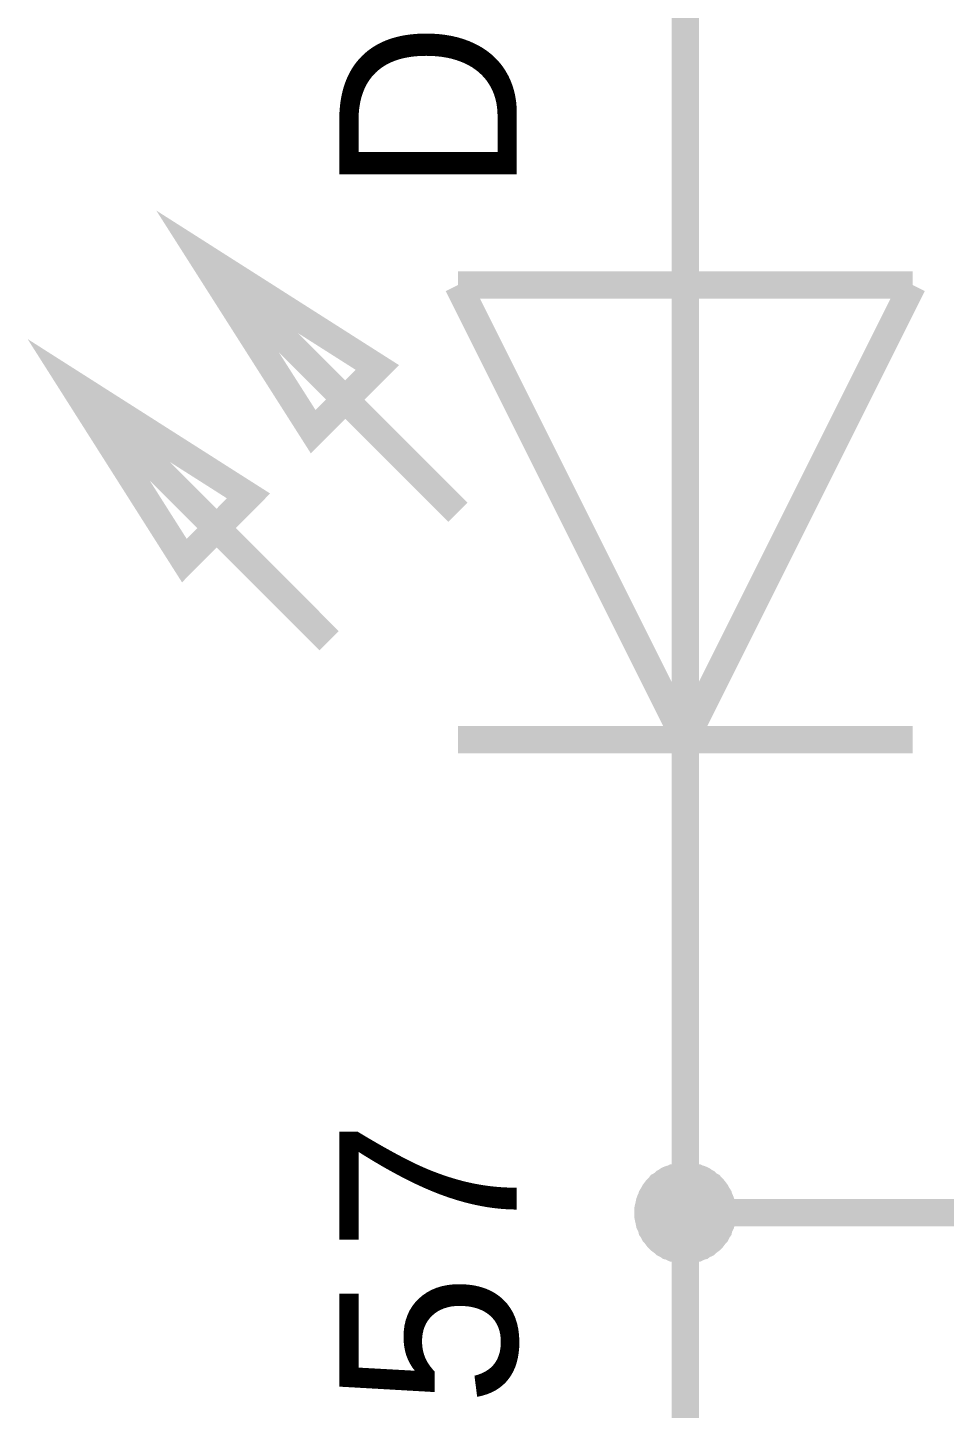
# Model space of a CAD drawing. Header units: millimetres. Extents: x 0 to 20.9, y 0 to 9.5.
# Drawn here: x 0.716 to 1.112, y 3.215 to 3.813 of the extents above; entities that cross this region are included whole.
import ezdxf

# ---------------------------------------------------------------- set-up
doc = ezdxf.new("R2010")
doc.units = ezdxf.units.MM
doc.header["$MEASUREMENT"] = 0
doc.layers.add('Sheet', color=255, linetype='Continuous')

msp = doc.modelspace()

# ---------------------------------------------------------------- linework, layer by layer
at = {"layer": 'Sheet'}
for points, const_width in [([(1.4001, 3.79996), (1.4001, 3.90626), (1.00016, 3.90626), (1.00016, 3.79996)], 0.0118), ([(1.00016, 3.70138), (1.00016, 3.79996)], 0.0118), ([(0.90179, 3.60302), (0.79048, 3.71433)], 0.0118), ([(0.83914, 3.63789), (0.79048, 3.71433)], 0.0118), ([(0.86692, 3.66567), (0.79048, 3.71433)], 0.0118), ([(0.90179, 3.70138), (1.09853, 3.70138)], 0.0118), ([(0.90179, 3.70138), (1.00016, 3.50465)], 0.0118), ([(1.09853, 3.70138), (1.00016, 3.50465)], 0.0118), ([(1.00016, 3.50465), (1.00016, 3.70138)], 0.0118), ([(0.84603, 3.54746), (0.73472, 3.65878)], 0.0118), ([(0.81115, 3.61012), (0.73472, 3.65878)], 0.0118), ([(0.78338, 3.58213), (0.73472, 3.65878)], 0.0118), ([(0.90179, 3.50465), (1.09853, 3.50465)], 0.0118), ([(1.00016, 3.50465), (1.00016, 3.40628)], 0.0118), ([(1.4001, 3.40628), (1.4001, 3.29998), (1.00016, 3.29998)], 0.0118), ([(1.00016, 3.40628), (1.00016, 3.29998), (1.00016, 3.19994)], 0.0118), ([(0.98011, 3.29998), (0.98011, 3.30102), (0.98011, 3.30207), (0.98032, 3.30311), (0.98053, 3.30395), (0.98074, 3.30499), (0.98095, 3.30583), (0.98136, 3.30687), (0.98178, 3.30771), (0.98199, 3.30854), (0.98262, 3.30959), (0.98303, 3.31021), (0.98345, 3.31105), (0.98408, 3.31188), (0.98471, 3.31272), (0.98533, 3.31335), (0.98596, 3.31397), (0.98658, 3.31481), (0.98742, 3.31523), (0.98826, 3.31585), (0.98888, 3.31648), (0.98972, 3.3169), (0.99055, 3.31752), (0.99139, 3.31794), (0.99243, 3.31836), (0.99327, 3.31857), (0.9941, 3.31899), (0.99515, 3.31919), (0.99619, 3.3194), (0.99703, 3.31961), (0.99807, 3.31982), (0.99912, 3.31982), (1.00016, 3.31982)], 0.0039), ([(0.98011, 3.29998), (0.98011, 3.30102), (0.98011, 3.30207), (0.98032, 3.30311), (0.98053, 3.30395), (0.98074, 3.30499), (0.98095, 3.30583), (0.98136, 3.30687), (0.98178, 3.30771), (0.98199, 3.30854), (0.98262, 3.30959), (0.98303, 3.31021), (0.98345, 3.31105), (0.98408, 3.31188), (0.98471, 3.31272), (0.98533, 3.31335), (0.98596, 3.31397), (0.98658, 3.31481), (0.98742, 3.31523), (0.98826, 3.31585), (0.98888, 3.31648), (0.98972, 3.3169), (0.99055, 3.31752), (0.99139, 3.31794), (0.99243, 3.31836), (0.99327, 3.31857), (0.9941, 3.31899), (0.99515, 3.31919), (0.99619, 3.3194), (0.99703, 3.31961), (0.99807, 3.31982), (0.99912, 3.31982), (1.00016, 3.31982)], 0.0039), ([(0.98011, 3.29998), (0.98011, 3.30102), (0.98011, 3.30207), (0.98032, 3.30311), (0.98053, 3.30395), (0.98074, 3.30499), (0.98095, 3.30583), (0.98136, 3.30687), (0.98178, 3.30771), (0.98199, 3.30854), (0.98262, 3.30959), (0.98303, 3.31021), (0.98345, 3.31105), (0.98408, 3.31188), (0.98471, 3.31272), (0.98533, 3.31335), (0.98596, 3.31397), (0.98658, 3.31481), (0.98742, 3.31523), (0.98826, 3.31585), (0.98888, 3.31648), (0.98972, 3.3169), (0.99055, 3.31752), (0.99139, 3.31794), (0.99243, 3.31836), (0.99327, 3.31857), (0.9941, 3.31899), (0.99515, 3.31919), (0.99619, 3.3194), (0.99703, 3.31961), (0.99807, 3.31982), (0.99912, 3.31982), (1.00016, 3.31982)], 0.0039), ([(0.98011, 3.29998), (0.98011, 3.30102), (0.98011, 3.30207), (0.98032, 3.30311), (0.98053, 3.30395), (0.98074, 3.30499), (0.98095, 3.30583), (0.98136, 3.30687), (0.98178, 3.30771), (0.98199, 3.30854), (0.98262, 3.30959), (0.98303, 3.31021), (0.98345, 3.31105), (0.98408, 3.31188), (0.98471, 3.31272), (0.98533, 3.31335), (0.98596, 3.31397), (0.98658, 3.31481), (0.98742, 3.31523), (0.98826, 3.31585), (0.98888, 3.31648), (0.98972, 3.3169), (0.99055, 3.31752), (0.99139, 3.31794), (0.99243, 3.31836), (0.99327, 3.31857), (0.9941, 3.31899), (0.99515, 3.31919), (0.99619, 3.3194), (0.99703, 3.31961), (0.99807, 3.31982), (0.99912, 3.31982), (1.00016, 3.31982)], 0.0039), ([(0.98011, 3.29998), (0.98011, 3.30102), (0.98011, 3.30207), (0.98032, 3.30311), (0.98053, 3.30395), (0.98074, 3.30499), (0.98095, 3.30583), (0.98136, 3.30687), (0.98178, 3.30771), (0.98199, 3.30854), (0.98262, 3.30959), (0.98303, 3.31021), (0.98345, 3.31105), (0.98408, 3.31188), (0.98471, 3.31272), (0.98533, 3.31335), (0.98596, 3.31397), (0.98658, 3.31481), (0.98742, 3.31523), (0.98826, 3.31585), (0.98888, 3.31648), (0.98972, 3.3169), (0.99055, 3.31752), (0.99139, 3.31794), (0.99243, 3.31836), (0.99327, 3.31857), (0.9941, 3.31899), (0.99515, 3.31919), (0.99619, 3.3194), (0.99703, 3.31961), (0.99807, 3.31982), (0.99912, 3.31982), (1.00016, 3.31982)], 0.0039), ([(0.98011, 3.29998), (0.98011, 3.30102), (0.98011, 3.30207), (0.98032, 3.30311), (0.98053, 3.30395), (0.98074, 3.30499), (0.98095, 3.30583), (0.98136, 3.30687), (0.98178, 3.30771), (0.98199, 3.30854), (0.98262, 3.30959), (0.98303, 3.31021), (0.98345, 3.31105), (0.98408, 3.31188), (0.98471, 3.31272), (0.98533, 3.31335), (0.98596, 3.31397), (0.98658, 3.31481), (0.98742, 3.31523), (0.98826, 3.31585), (0.98888, 3.31648), (0.98972, 3.3169), (0.99055, 3.31752), (0.99139, 3.31794), (0.99243, 3.31836), (0.99327, 3.31857), (0.9941, 3.31899), (0.99515, 3.31919), (0.99619, 3.3194), (0.99703, 3.31961), (0.99807, 3.31982), (0.99912, 3.31982), (1.00016, 3.31982)], 0.0039), ([(0.98011, 3.29998), (0.98011, 3.30102), (0.98011, 3.30207), (0.98032, 3.30311), (0.98053, 3.30395), (0.98074, 3.30499), (0.98095, 3.30583), (0.98136, 3.30687), (0.98178, 3.30771), (0.98199, 3.30854), (0.98262, 3.30959), (0.98303, 3.31021), (0.98345, 3.31105), (0.98408, 3.31188), (0.98471, 3.31272), (0.98533, 3.31335), (0.98596, 3.31397), (0.98658, 3.31481), (0.98742, 3.31523), (0.98826, 3.31585), (0.98888, 3.31648), (0.98972, 3.3169), (0.99055, 3.31752), (0.99139, 3.31794), (0.99243, 3.31836), (0.99327, 3.31857), (0.9941, 3.31899), (0.99515, 3.31919), (0.99619, 3.3194), (0.99703, 3.31961), (0.99807, 3.31982), (0.99912, 3.31982), (1.00016, 3.31982)], 0.0039), ([(0.98011, 3.29998), (0.98011, 3.30102), (0.98011, 3.30207), (0.98032, 3.30311), (0.98053, 3.30395), (0.98074, 3.30499), (0.98095, 3.30583), (0.98136, 3.30687), (0.98178, 3.30771), (0.98199, 3.30854), (0.98262, 3.30959), (0.98303, 3.31021), (0.98345, 3.31105), (0.98408, 3.31188), (0.98471, 3.31272), (0.98533, 3.31335), (0.98596, 3.31397), (0.98658, 3.31481), (0.98742, 3.31523), (0.98826, 3.31585), (0.98888, 3.31648), (0.98972, 3.3169), (0.99055, 3.31752), (0.99139, 3.31794), (0.99243, 3.31836), (0.99327, 3.31857), (0.9941, 3.31899), (0.99515, 3.31919), (0.99619, 3.3194), (0.99703, 3.31961), (0.99807, 3.31982), (0.99912, 3.31982), (1.00016, 3.31982)], 0.0039), ([(1.00016, 3.31982), (1.00016, 3.31982)], 0.0039), ([(1.00016, 3.31982), (1.0012, 3.31982), (1.00225, 3.31982), (1.00329, 3.31961), (1.00413, 3.3194), (1.00517, 3.31919), (1.00622, 3.31899), (1.00705, 3.31857), (1.00789, 3.31836), (1.00893, 3.31794), (1.00977, 3.31752), (1.0106, 3.3169), (1.01144, 3.31648), (1.01206, 3.31585), (1.0129, 3.31523), (1.01373, 3.31481), (1.01436, 3.31397), (1.01499, 3.31335), (1.01561, 3.31272), (1.01624, 3.31188), (1.01687, 3.31105), (1.01728, 3.31021), (1.0177, 3.30959), (1.01833, 3.30854), (1.01854, 3.30771), (1.01896, 3.30687), (1.01937, 3.30583), (1.01958, 3.30499), (1.01979, 3.30395), (1.02, 3.30311), (1.02021, 3.30207), (1.02021, 3.30102), (1.02021, 3.29998)], 0.0039), ([(1.00016, 3.31982), (1.00016, 3.31982)], 0.0039), ([(1.00016, 3.31982), (1.0012, 3.31982), (1.00225, 3.31982), (1.00329, 3.31961), (1.00413, 3.3194), (1.00517, 3.31919), (1.00622, 3.31899), (1.00705, 3.31857), (1.00789, 3.31836), (1.00893, 3.31794), (1.00977, 3.31752), (1.0106, 3.3169), (1.01144, 3.31648), (1.01206, 3.31585), (1.0129, 3.31523), (1.01373, 3.31481), (1.01436, 3.31397), (1.01499, 3.31335), (1.01561, 3.31272), (1.01624, 3.31188), (1.01687, 3.31105), (1.01728, 3.31021), (1.0177, 3.30959), (1.01833, 3.30854), (1.01854, 3.30771), (1.01896, 3.30687), (1.01937, 3.30583), (1.01958, 3.30499), (1.01979, 3.30395), (1.02, 3.30311), (1.02021, 3.30207), (1.02021, 3.30102), (1.02021, 3.29998)], 0.0039), ([(1.00016, 3.31982), (1.00016, 3.31982)], 0.0039), ([(1.00016, 3.31982), (1.0012, 3.31982), (1.00225, 3.31982), (1.00329, 3.31961), (1.00413, 3.3194), (1.00517, 3.31919), (1.00622, 3.31899), (1.00705, 3.31857), (1.00789, 3.31836), (1.00893, 3.31794), (1.00977, 3.31752), (1.0106, 3.3169), (1.01144, 3.31648), (1.01206, 3.31585), (1.0129, 3.31523), (1.01373, 3.31481), (1.01436, 3.31397), (1.01499, 3.31335), (1.01561, 3.31272), (1.01624, 3.31188), (1.01687, 3.31105), (1.01728, 3.31021), (1.0177, 3.30959), (1.01833, 3.30854), (1.01854, 3.30771), (1.01896, 3.30687), (1.01937, 3.30583), (1.01958, 3.30499), (1.01979, 3.30395), (1.02, 3.30311), (1.02021, 3.30207), (1.02021, 3.30102), (1.02021, 3.29998)], 0.0039), ([(1.00016, 3.31982), (1.00016, 3.31982)], 0.0039), ([(1.00016, 3.31982), (1.0012, 3.31982), (1.00225, 3.31982), (1.00329, 3.31961), (1.00413, 3.3194), (1.00517, 3.31919), (1.00622, 3.31899), (1.00705, 3.31857), (1.00789, 3.31836), (1.00893, 3.31794), (1.00977, 3.31752), (1.0106, 3.3169), (1.01144, 3.31648), (1.01206, 3.31585), (1.0129, 3.31523), (1.01373, 3.31481), (1.01436, 3.31397), (1.01499, 3.31335), (1.01561, 3.31272), (1.01624, 3.31188), (1.01687, 3.31105), (1.01728, 3.31021), (1.0177, 3.30959), (1.01833, 3.30854), (1.01854, 3.30771), (1.01896, 3.30687), (1.01937, 3.30583), (1.01958, 3.30499), (1.01979, 3.30395), (1.02, 3.30311), (1.02021, 3.30207), (1.02021, 3.30102), (1.02021, 3.29998)], 0.0039), ([(1.00016, 3.31982), (1.00016, 3.31982)], 0.0039), ([(1.00016, 3.31982), (1.0012, 3.31982), (1.00225, 3.31982), (1.00329, 3.31961), (1.00413, 3.3194), (1.00517, 3.31919), (1.00622, 3.31899), (1.00705, 3.31857), (1.00789, 3.31836), (1.00893, 3.31794), (1.00977, 3.31752), (1.0106, 3.3169), (1.01144, 3.31648), (1.01206, 3.31585), (1.0129, 3.31523), (1.01373, 3.31481), (1.01436, 3.31397), (1.01499, 3.31335), (1.01561, 3.31272), (1.01624, 3.31188), (1.01687, 3.31105), (1.01728, 3.31021), (1.0177, 3.30959), (1.01833, 3.30854), (1.01854, 3.30771), (1.01896, 3.30687), (1.01937, 3.30583), (1.01958, 3.30499), (1.01979, 3.30395), (1.02, 3.30311), (1.02021, 3.30207), (1.02021, 3.30102), (1.02021, 3.29998)], 0.0039), ([(1.00016, 3.31982), (1.00016, 3.31982)], 0.0039), ([(1.00016, 3.31982), (1.0012, 3.31982), (1.00225, 3.31982), (1.00329, 3.31961), (1.00413, 3.3194), (1.00517, 3.31919), (1.00622, 3.31899), (1.00705, 3.31857), (1.00789, 3.31836), (1.00893, 3.31794), (1.00977, 3.31752), (1.0106, 3.3169), (1.01144, 3.31648), (1.01206, 3.31585), (1.0129, 3.31523), (1.01373, 3.31481), (1.01436, 3.31397), (1.01499, 3.31335), (1.01561, 3.31272), (1.01624, 3.31188), (1.01687, 3.31105), (1.01728, 3.31021), (1.0177, 3.30959), (1.01833, 3.30854), (1.01854, 3.30771), (1.01896, 3.30687), (1.01937, 3.30583), (1.01958, 3.30499), (1.01979, 3.30395), (1.02, 3.30311), (1.02021, 3.30207), (1.02021, 3.30102), (1.02021, 3.29998)], 0.0039), ([(1.00016, 3.31982), (1.00016, 3.31982)], 0.0039), ([(1.00016, 3.31982), (1.0012, 3.31982), (1.00225, 3.31982), (1.00329, 3.31961), (1.00413, 3.3194), (1.00517, 3.31919), (1.00622, 3.31899), (1.00705, 3.31857), (1.00789, 3.31836), (1.00893, 3.31794), (1.00977, 3.31752), (1.0106, 3.3169), (1.01144, 3.31648), (1.01206, 3.31585), (1.0129, 3.31523), (1.01373, 3.31481), (1.01436, 3.31397), (1.01499, 3.31335), (1.01561, 3.31272), (1.01624, 3.31188), (1.01687, 3.31105), (1.01728, 3.31021), (1.0177, 3.30959), (1.01833, 3.30854), (1.01854, 3.30771), (1.01896, 3.30687), (1.01937, 3.30583), (1.01958, 3.30499), (1.01979, 3.30395), (1.02, 3.30311), (1.02021, 3.30207), (1.02021, 3.30102), (1.02021, 3.29998)], 0.0039), ([(1.00016, 3.31982), (1.00016, 3.31982)], 0.0039), ([(1.00016, 3.31982), (1.0012, 3.31982), (1.00225, 3.31982), (1.00329, 3.31961), (1.00413, 3.3194), (1.00517, 3.31919), (1.00622, 3.31899), (1.00705, 3.31857), (1.00789, 3.31836), (1.00893, 3.31794), (1.00977, 3.31752), (1.0106, 3.3169), (1.01144, 3.31648), (1.01206, 3.31585), (1.0129, 3.31523), (1.01373, 3.31481), (1.01436, 3.31397), (1.01499, 3.31335), (1.01561, 3.31272), (1.01624, 3.31188), (1.01687, 3.31105), (1.01728, 3.31021), (1.0177, 3.30959), (1.01833, 3.30854), (1.01854, 3.30771), (1.01896, 3.30687), (1.01937, 3.30583), (1.01958, 3.30499), (1.01979, 3.30395), (1.02, 3.30311), (1.02021, 3.30207), (1.02021, 3.30102), (1.02021, 3.29998)], 0.0039), ([(1.00016, 3.27993), (0.99912, 3.27993), (0.99807, 3.27993), (0.99703, 3.28014), (0.99619, 3.28035), (0.99515, 3.28056), (0.9941, 3.28077), (0.99327, 3.28118), (0.99243, 3.2816), (0.99139, 3.28181), (0.99055, 3.28244), (0.98972, 3.28285), (0.98888, 3.28327), (0.98826, 3.2839), (0.98742, 3.28453), (0.98658, 3.28515), (0.98596, 3.28578), (0.98533, 3.28641), (0.98471, 3.28724), (0.98408, 3.28808), (0.98345, 3.2887), (0.98303, 3.28954), (0.98262, 3.29037), (0.98199, 3.29121), (0.98178, 3.29225), (0.98136, 3.29309), (0.98095, 3.29392), (0.98074, 3.29497), (0.98053, 3.29601), (0.98032, 3.29685), (0.98011, 3.29789), (0.98011, 3.29894), (0.98011, 3.29998)], 0.0039), ([(0.98011, 3.29998), (0.98011, 3.29998)], 0.0039), ([(1.00016, 3.27993), (0.99912, 3.27993), (0.99807, 3.27993), (0.99703, 3.28014), (0.99619, 3.28035), (0.99515, 3.28056), (0.9941, 3.28077), (0.99327, 3.28118), (0.99243, 3.2816), (0.99139, 3.28181), (0.99055, 3.28244), (0.98972, 3.28285), (0.98888, 3.28327), (0.98826, 3.2839), (0.98742, 3.28453), (0.98658, 3.28515), (0.98596, 3.28578), (0.98533, 3.28641), (0.98471, 3.28724), (0.98408, 3.28808), (0.98345, 3.2887), (0.98303, 3.28954), (0.98262, 3.29037), (0.98199, 3.29121), (0.98178, 3.29225), (0.98136, 3.29309), (0.98095, 3.29392), (0.98074, 3.29497), (0.98053, 3.29601), (0.98032, 3.29685), (0.98011, 3.29789), (0.98011, 3.29894), (0.98011, 3.29998)], 0.0039), ([(0.98011, 3.29998), (0.98011, 3.29998)], 0.0039), ([(1.00016, 3.27993), (0.99912, 3.27993), (0.99807, 3.27993), (0.99703, 3.28014), (0.99619, 3.28035), (0.99515, 3.28056), (0.9941, 3.28077), (0.99327, 3.28118), (0.99243, 3.2816), (0.99139, 3.28181), (0.99055, 3.28244), (0.98972, 3.28285), (0.98888, 3.28327), (0.98826, 3.2839), (0.98742, 3.28453), (0.98658, 3.28515), (0.98596, 3.28578), (0.98533, 3.28641), (0.98471, 3.28724), (0.98408, 3.28808), (0.98345, 3.2887), (0.98303, 3.28954), (0.98262, 3.29037), (0.98199, 3.29121), (0.98178, 3.29225), (0.98136, 3.29309), (0.98095, 3.29392), (0.98074, 3.29497), (0.98053, 3.29601), (0.98032, 3.29685), (0.98011, 3.29789), (0.98011, 3.29894), (0.98011, 3.29998)], 0.0039), ([(0.98011, 3.29998), (0.98011, 3.29998)], 0.0039), ([(1.00016, 3.27993), (0.99912, 3.27993), (0.99807, 3.27993), (0.99703, 3.28014), (0.99619, 3.28035), (0.99515, 3.28056), (0.9941, 3.28077), (0.99327, 3.28118), (0.99243, 3.2816), (0.99139, 3.28181), (0.99055, 3.28244), (0.98972, 3.28285), (0.98888, 3.28327), (0.98826, 3.2839), (0.98742, 3.28453), (0.98658, 3.28515), (0.98596, 3.28578), (0.98533, 3.28641), (0.98471, 3.28724), (0.98408, 3.28808), (0.98345, 3.2887), (0.98303, 3.28954), (0.98262, 3.29037), (0.98199, 3.29121), (0.98178, 3.29225), (0.98136, 3.29309), (0.98095, 3.29392), (0.98074, 3.29497), (0.98053, 3.29601), (0.98032, 3.29685), (0.98011, 3.29789), (0.98011, 3.29894), (0.98011, 3.29998)], 0.0039), ([(0.98011, 3.29998), (0.98011, 3.29998)], 0.0039), ([(1.00016, 3.27993), (0.99912, 3.27993), (0.99807, 3.27993), (0.99703, 3.28014), (0.99619, 3.28035), (0.99515, 3.28056), (0.9941, 3.28077), (0.99327, 3.28118), (0.99243, 3.2816), (0.99139, 3.28181), (0.99055, 3.28244), (0.98972, 3.28285), (0.98888, 3.28327), (0.98826, 3.2839), (0.98742, 3.28453), (0.98658, 3.28515), (0.98596, 3.28578), (0.98533, 3.28641), (0.98471, 3.28724), (0.98408, 3.28808), (0.98345, 3.2887), (0.98303, 3.28954), (0.98262, 3.29037), (0.98199, 3.29121), (0.98178, 3.29225), (0.98136, 3.29309), (0.98095, 3.29392), (0.98074, 3.29497), (0.98053, 3.29601), (0.98032, 3.29685), (0.98011, 3.29789), (0.98011, 3.29894), (0.98011, 3.29998)], 0.0039), ([(0.98011, 3.29998), (0.98011, 3.29998)], 0.0039), ([(1.00016, 3.27993), (0.99912, 3.27993), (0.99807, 3.27993), (0.99703, 3.28014), (0.99619, 3.28035), (0.99515, 3.28056), (0.9941, 3.28077), (0.99327, 3.28118), (0.99243, 3.2816), (0.99139, 3.28181), (0.99055, 3.28244), (0.98972, 3.28285), (0.98888, 3.28327), (0.98826, 3.2839), (0.98742, 3.28453), (0.98658, 3.28515), (0.98596, 3.28578), (0.98533, 3.28641), (0.98471, 3.28724), (0.98408, 3.28808), (0.98345, 3.2887), (0.98303, 3.28954), (0.98262, 3.29037), (0.98199, 3.29121), (0.98178, 3.29225), (0.98136, 3.29309), (0.98095, 3.29392), (0.98074, 3.29497), (0.98053, 3.29601), (0.98032, 3.29685), (0.98011, 3.29789), (0.98011, 3.29894), (0.98011, 3.29998)], 0.0039), ([(0.98011, 3.29998), (0.98011, 3.29998)], 0.0039), ([(1.00016, 3.27993), (0.99912, 3.27993), (0.99807, 3.27993), (0.99703, 3.28014), (0.99619, 3.28035), (0.99515, 3.28056), (0.9941, 3.28077), (0.99327, 3.28118), (0.99243, 3.2816), (0.99139, 3.28181), (0.99055, 3.28244), (0.98972, 3.28285), (0.98888, 3.28327), (0.98826, 3.2839), (0.98742, 3.28453), (0.98658, 3.28515), (0.98596, 3.28578), (0.98533, 3.28641), (0.98471, 3.28724), (0.98408, 3.28808), (0.98345, 3.2887), (0.98303, 3.28954), (0.98262, 3.29037), (0.98199, 3.29121), (0.98178, 3.29225), (0.98136, 3.29309), (0.98095, 3.29392), (0.98074, 3.29497), (0.98053, 3.29601), (0.98032, 3.29685), (0.98011, 3.29789), (0.98011, 3.29894), (0.98011, 3.29998)], 0.0039), ([(0.98011, 3.29998), (0.98011, 3.29998)], 0.0039), ([(1.00016, 3.27993), (0.99912, 3.27993), (0.99807, 3.27993), (0.99703, 3.28014), (0.99619, 3.28035), (0.99515, 3.28056), (0.9941, 3.28077), (0.99327, 3.28118), (0.99243, 3.2816), (0.99139, 3.28181), (0.99055, 3.28244), (0.98972, 3.28285), (0.98888, 3.28327), (0.98826, 3.2839), (0.98742, 3.28453), (0.98658, 3.28515), (0.98596, 3.28578), (0.98533, 3.28641), (0.98471, 3.28724), (0.98408, 3.28808), (0.98345, 3.2887), (0.98303, 3.28954), (0.98262, 3.29037), (0.98199, 3.29121), (0.98178, 3.29225), (0.98136, 3.29309), (0.98095, 3.29392), (0.98074, 3.29497), (0.98053, 3.29601), (0.98032, 3.29685), (0.98011, 3.29789), (0.98011, 3.29894), (0.98011, 3.29998)], 0.0039), ([(0.98011, 3.29998), (0.98011, 3.29998)], 0.0039), ([(1.02021, 3.29998), (1.02021, 3.29894), (1.02021, 3.29789), (1.02, 3.29685), (1.01979, 3.29601), (1.01958, 3.29497), (1.01937, 3.29392), (1.01896, 3.29309), (1.01854, 3.29225), (1.01833, 3.29121), (1.0177, 3.29037), (1.01728, 3.28954), (1.01687, 3.2887), (1.01624, 3.28808), (1.01561, 3.28724), (1.01499, 3.28641), (1.01436, 3.28578), (1.01373, 3.28515), (1.0129, 3.28453), (1.01206, 3.2839), (1.01144, 3.28327), (1.0106, 3.28285), (1.00977, 3.28244), (1.00893, 3.28181), (1.00789, 3.2816), (1.00705, 3.28118), (1.00622, 3.28077), (1.00517, 3.28056), (1.00413, 3.28035), (1.00329, 3.28014), (1.00225, 3.27993), (1.0012, 3.27993), (1.00016, 3.27993)], 0.0039), ([(1.02021, 3.29998), (1.02021, 3.29894), (1.02021, 3.29789), (1.02, 3.29685), (1.01979, 3.29601), (1.01958, 3.29497), (1.01937, 3.29392), (1.01896, 3.29309), (1.01854, 3.29225), (1.01833, 3.29121), (1.0177, 3.29037), (1.01728, 3.28954), (1.01687, 3.2887), (1.01624, 3.28808), (1.01561, 3.28724), (1.01499, 3.28641), (1.01436, 3.28578), (1.01373, 3.28515), (1.0129, 3.28453), (1.01206, 3.2839), (1.01144, 3.28327), (1.0106, 3.28285), (1.00977, 3.28244), (1.00893, 3.28181), (1.00789, 3.2816), (1.00705, 3.28118), (1.00622, 3.28077), (1.00517, 3.28056), (1.00413, 3.28035), (1.00329, 3.28014), (1.00225, 3.27993), (1.0012, 3.27993), (1.00016, 3.27993)], 0.0039), ([(1.02021, 3.29998), (1.02021, 3.29894), (1.02021, 3.29789), (1.02, 3.29685), (1.01979, 3.29601), (1.01958, 3.29497), (1.01937, 3.29392), (1.01896, 3.29309), (1.01854, 3.29225), (1.01833, 3.29121), (1.0177, 3.29037), (1.01728, 3.28954), (1.01687, 3.2887), (1.01624, 3.28808), (1.01561, 3.28724), (1.01499, 3.28641), (1.01436, 3.28578), (1.01373, 3.28515), (1.0129, 3.28453), (1.01206, 3.2839), (1.01144, 3.28327), (1.0106, 3.28285), (1.00977, 3.28244), (1.00893, 3.28181), (1.00789, 3.2816), (1.00705, 3.28118), (1.00622, 3.28077), (1.00517, 3.28056), (1.00413, 3.28035), (1.00329, 3.28014), (1.00225, 3.27993), (1.0012, 3.27993), (1.00016, 3.27993)], 0.0039), ([(1.02021, 3.29998), (1.02021, 3.29894), (1.02021, 3.29789), (1.02, 3.29685), (1.01979, 3.29601), (1.01958, 3.29497), (1.01937, 3.29392), (1.01896, 3.29309), (1.01854, 3.29225), (1.01833, 3.29121), (1.0177, 3.29037), (1.01728, 3.28954), (1.01687, 3.2887), (1.01624, 3.28808), (1.01561, 3.28724), (1.01499, 3.28641), (1.01436, 3.28578), (1.01373, 3.28515), (1.0129, 3.28453), (1.01206, 3.2839), (1.01144, 3.28327), (1.0106, 3.28285), (1.00977, 3.28244), (1.00893, 3.28181), (1.00789, 3.2816), (1.00705, 3.28118), (1.00622, 3.28077), (1.00517, 3.28056), (1.00413, 3.28035), (1.00329, 3.28014), (1.00225, 3.27993), (1.0012, 3.27993), (1.00016, 3.27993)], 0.0039), ([(1.02021, 3.29998), (1.02021, 3.29894), (1.02021, 3.29789), (1.02, 3.29685), (1.01979, 3.29601), (1.01958, 3.29497), (1.01937, 3.29392), (1.01896, 3.29309), (1.01854, 3.29225), (1.01833, 3.29121), (1.0177, 3.29037), (1.01728, 3.28954), (1.01687, 3.2887), (1.01624, 3.28808), (1.01561, 3.28724), (1.01499, 3.28641), (1.01436, 3.28578), (1.01373, 3.28515), (1.0129, 3.28453), (1.01206, 3.2839), (1.01144, 3.28327), (1.0106, 3.28285), (1.00977, 3.28244), (1.00893, 3.28181), (1.00789, 3.2816), (1.00705, 3.28118), (1.00622, 3.28077), (1.00517, 3.28056), (1.00413, 3.28035), (1.00329, 3.28014), (1.00225, 3.27993), (1.0012, 3.27993), (1.00016, 3.27993)], 0.0039), ([(1.02021, 3.29998), (1.02021, 3.29894), (1.02021, 3.29789), (1.02, 3.29685), (1.01979, 3.29601), (1.01958, 3.29497), (1.01937, 3.29392), (1.01896, 3.29309), (1.01854, 3.29225), (1.01833, 3.29121), (1.0177, 3.29037), (1.01728, 3.28954), (1.01687, 3.2887), (1.01624, 3.28808), (1.01561, 3.28724), (1.01499, 3.28641), (1.01436, 3.28578), (1.01373, 3.28515), (1.0129, 3.28453), (1.01206, 3.2839), (1.01144, 3.28327), (1.0106, 3.28285), (1.00977, 3.28244), (1.00893, 3.28181), (1.00789, 3.2816), (1.00705, 3.28118), (1.00622, 3.28077), (1.00517, 3.28056), (1.00413, 3.28035), (1.00329, 3.28014), (1.00225, 3.27993), (1.0012, 3.27993), (1.00016, 3.27993)], 0.0039), ([(1.02021, 3.29998), (1.02021, 3.29894), (1.02021, 3.29789), (1.02, 3.29685), (1.01979, 3.29601), (1.01958, 3.29497), (1.01937, 3.29392), (1.01896, 3.29309), (1.01854, 3.29225), (1.01833, 3.29121), (1.0177, 3.29037), (1.01728, 3.28954), (1.01687, 3.2887), (1.01624, 3.28808), (1.01561, 3.28724), (1.01499, 3.28641), (1.01436, 3.28578), (1.01373, 3.28515), (1.0129, 3.28453), (1.01206, 3.2839), (1.01144, 3.28327), (1.0106, 3.28285), (1.00977, 3.28244), (1.00893, 3.28181), (1.00789, 3.2816), (1.00705, 3.28118), (1.00622, 3.28077), (1.00517, 3.28056), (1.00413, 3.28035), (1.00329, 3.28014), (1.00225, 3.27993), (1.0012, 3.27993), (1.00016, 3.27993)], 0.0039), ([(1.02021, 3.29998), (1.02021, 3.29894), (1.02021, 3.29789), (1.02, 3.29685), (1.01979, 3.29601), (1.01958, 3.29497), (1.01937, 3.29392), (1.01896, 3.29309), (1.01854, 3.29225), (1.01833, 3.29121), (1.0177, 3.29037), (1.01728, 3.28954), (1.01687, 3.2887), (1.01624, 3.28808), (1.01561, 3.28724), (1.01499, 3.28641), (1.01436, 3.28578), (1.01373, 3.28515), (1.0129, 3.28453), (1.01206, 3.2839), (1.01144, 3.28327), (1.0106, 3.28285), (1.00977, 3.28244), (1.00893, 3.28181), (1.00789, 3.2816), (1.00705, 3.28118), (1.00622, 3.28077), (1.00517, 3.28056), (1.00413, 3.28035), (1.00329, 3.28014), (1.00225, 3.27993), (1.0012, 3.27993), (1.00016, 3.27993)], 0.0039), ([(1.02021, 3.29998), (1.02021, 3.29998), (1.02021, 3.29998), (1.02021, 3.29998), (1.02021, 3.29998), (1.02021, 3.29998), (1.02021, 3.29998), (1.02021, 3.29998), (1.02021, 3.29998), (1.02021, 3.29998), (1.02021, 3.29998), (1.02021, 3.29998), (1.02021, 3.29998), (1.02021, 3.29998), (1.02021, 3.29998), (1.02021, 3.29998), (1.02021, 3.29998), (1.02021, 3.29998), (1.02021, 3.29998), (1.02021, 3.29998), (1.02021, 3.29998), (1.02021, 3.29998), (1.02021, 3.29998), (1.02021, 3.29998), (1.02021, 3.29998), (1.02021, 3.29998), (1.02021, 3.29998), (1.02021, 3.29998), (1.02021, 3.29998), (1.02021, 3.29998), (1.02021, 3.29998), (1.02021, 3.29998), (1.02021, 3.29998)], 0.0039), ([(1.02021, 3.29998), (1.02021, 3.29998)], 0.0039), ([(1.02021, 3.29998), (1.02021, 3.29998), (1.02021, 3.29998), (1.02021, 3.29998), (1.02021, 3.29998), (1.02021, 3.29998), (1.02021, 3.29998), (1.02021, 3.29998), (1.02021, 3.29998), (1.02021, 3.29998), (1.02021, 3.29998), (1.02021, 3.29998), (1.02021, 3.29998), (1.02021, 3.29998), (1.02021, 3.29998), (1.02021, 3.29998), (1.02021, 3.29998), (1.02021, 3.29998), (1.02021, 3.29998), (1.02021, 3.29998), (1.02021, 3.29998), (1.02021, 3.29998), (1.02021, 3.29998), (1.02021, 3.29998), (1.02021, 3.29998), (1.02021, 3.29998), (1.02021, 3.29998), (1.02021, 3.29998), (1.02021, 3.29998), (1.02021, 3.29998), (1.02021, 3.29998), (1.02021, 3.29998), (1.02021, 3.29998)], 0.0039), ([(1.02021, 3.29998), (1.02021, 3.29998)], 0.0039), ([(1.02021, 3.29998), (1.02021, 3.29998), (1.02021, 3.29998), (1.02021, 3.29998), (1.02021, 3.29998), (1.02021, 3.29998), (1.02021, 3.29998), (1.02021, 3.29998), (1.02021, 3.29998), (1.02021, 3.29998), (1.02021, 3.29998), (1.02021, 3.29998), (1.02021, 3.29998), (1.02021, 3.29998), (1.02021, 3.29998), (1.02021, 3.29998), (1.02021, 3.29998), (1.02021, 3.29998), (1.02021, 3.29998), (1.02021, 3.29998), (1.02021, 3.29998), (1.02021, 3.29998), (1.02021, 3.29998), (1.02021, 3.29998), (1.02021, 3.29998), (1.02021, 3.29998), (1.02021, 3.29998), (1.02021, 3.29998), (1.02021, 3.29998), (1.02021, 3.29998), (1.02021, 3.29998), (1.02021, 3.29998), (1.02021, 3.29998)], 0.0039), ([(1.02021, 3.29998), (1.02021, 3.29998)], 0.0039), ([(1.02021, 3.29998), (1.02021, 3.29998), (1.02021, 3.29998), (1.02021, 3.29998), (1.02021, 3.29998), (1.02021, 3.29998), (1.02021, 3.29998), (1.02021, 3.29998), (1.02021, 3.29998), (1.02021, 3.29998), (1.02021, 3.29998), (1.02021, 3.29998), (1.02021, 3.29998), (1.02021, 3.29998), (1.02021, 3.29998), (1.02021, 3.29998), (1.02021, 3.29998), (1.02021, 3.29998), (1.02021, 3.29998), (1.02021, 3.29998), (1.02021, 3.29998), (1.02021, 3.29998), (1.02021, 3.29998), (1.02021, 3.29998), (1.02021, 3.29998), (1.02021, 3.29998), (1.02021, 3.29998), (1.02021, 3.29998), (1.02021, 3.29998), (1.02021, 3.29998), (1.02021, 3.29998), (1.02021, 3.29998), (1.02021, 3.29998)], 0.0039), ([(1.02021, 3.29998), (1.02021, 3.29998)], 0.0039), ([(1.02021, 3.29998), (1.02021, 3.29998), (1.02021, 3.29998), (1.02021, 3.29998), (1.02021, 3.29998), (1.02021, 3.29998), (1.02021, 3.29998), (1.02021, 3.29998), (1.02021, 3.29998), (1.02021, 3.29998), (1.02021, 3.29998), (1.02021, 3.29998), (1.02021, 3.29998), (1.02021, 3.29998), (1.02021, 3.29998), (1.02021, 3.29998), (1.02021, 3.29998), (1.02021, 3.29998), (1.02021, 3.29998), (1.02021, 3.29998), (1.02021, 3.29998), (1.02021, 3.29998), (1.02021, 3.29998), (1.02021, 3.29998), (1.02021, 3.29998), (1.02021, 3.29998), (1.02021, 3.29998), (1.02021, 3.29998), (1.02021, 3.29998), (1.02021, 3.29998), (1.02021, 3.29998), (1.02021, 3.29998), (1.02021, 3.29998)], 0.0039), ([(1.02021, 3.29998), (1.02021, 3.29998)], 0.0039), ([(1.02021, 3.29998), (1.02021, 3.29998), (1.02021, 3.29998), (1.02021, 3.29998), (1.02021, 3.29998), (1.02021, 3.29998), (1.02021, 3.29998), (1.02021, 3.29998), (1.02021, 3.29998), (1.02021, 3.29998), (1.02021, 3.29998), (1.02021, 3.29998), (1.02021, 3.29998), (1.02021, 3.29998), (1.02021, 3.29998), (1.02021, 3.29998), (1.02021, 3.29998), (1.02021, 3.29998), (1.02021, 3.29998), (1.02021, 3.29998), (1.02021, 3.29998), (1.02021, 3.29998), (1.02021, 3.29998), (1.02021, 3.29998), (1.02021, 3.29998), (1.02021, 3.29998), (1.02021, 3.29998), (1.02021, 3.29998), (1.02021, 3.29998), (1.02021, 3.29998), (1.02021, 3.29998), (1.02021, 3.29998), (1.02021, 3.29998)], 0.0039), ([(1.02021, 3.29998), (1.02021, 3.29998)], 0.0039), ([(1.02021, 3.29998), (1.02021, 3.29998), (1.02021, 3.29998), (1.02021, 3.29998), (1.02021, 3.29998), (1.02021, 3.29998), (1.02021, 3.29998), (1.02021, 3.29998), (1.02021, 3.29998), (1.02021, 3.29998), (1.02021, 3.29998), (1.02021, 3.29998), (1.02021, 3.29998), (1.02021, 3.29998), (1.02021, 3.29998), (1.02021, 3.29998), (1.02021, 3.29998), (1.02021, 3.29998), (1.02021, 3.29998), (1.02021, 3.29998), (1.02021, 3.29998), (1.02021, 3.29998), (1.02021, 3.29998), (1.02021, 3.29998), (1.02021, 3.29998), (1.02021, 3.29998), (1.02021, 3.29998), (1.02021, 3.29998), (1.02021, 3.29998), (1.02021, 3.29998), (1.02021, 3.29998), (1.02021, 3.29998), (1.02021, 3.29998)], 0.0039), ([(1.02021, 3.29998), (1.02021, 3.29998)], 0.0039), ([(1.02021, 3.29998), (1.02021, 3.29998), (1.02021, 3.29998), (1.02021, 3.29998), (1.02021, 3.29998), (1.02021, 3.29998), (1.02021, 3.29998), (1.02021, 3.29998), (1.02021, 3.29998), (1.02021, 3.29998), (1.02021, 3.29998), (1.02021, 3.29998), (1.02021, 3.29998), (1.02021, 3.29998), (1.02021, 3.29998), (1.02021, 3.29998), (1.02021, 3.29998), (1.02021, 3.29998), (1.02021, 3.29998), (1.02021, 3.29998), (1.02021, 3.29998), (1.02021, 3.29998), (1.02021, 3.29998), (1.02021, 3.29998), (1.02021, 3.29998), (1.02021, 3.29998), (1.02021, 3.29998), (1.02021, 3.29998), (1.02021, 3.29998), (1.02021, 3.29998), (1.02021, 3.29998), (1.02021, 3.29998), (1.02021, 3.29998)], 0.0039), ([(1.02021, 3.29998), (1.02021, 3.29998)], 0.0039)]:
    msp.add_lwpolyline(points, dxfattribs=dict(at, const_width=const_width))
for points, const_width in [([(0.79048, 3.71433), (0.83914, 3.63789), (0.86692, 3.66567), (0.79048, 3.71433)], 0.0118), ([(0.79048, 3.71433), (0.83914, 3.63789), (0.86692, 3.66567), (0.79048, 3.71433)], 0.0039), ([(0.73472, 3.65878), (0.78338, 3.58213), (0.81115, 3.61012), (0.73472, 3.65878)], 0.0118), ([(0.73472, 3.65878), (0.78338, 3.58213), (0.81115, 3.61012), (0.73472, 3.65878)], 0.0039)]:
    msp.add_lwpolyline(points, close=True, dxfattribs=dict(at, const_width=const_width))
at = {"layer": 'Sheet', "const_width": 0.02}
msp.add_lwpolyline([(0.99, 3.3, 1), (1.01, 3.3, 1)], format="xyb", close=True, dxfattribs=at)

# ---------------------------------------------------------------- texts
at = {"layer": 'Sheet'}
for s, p in [('D', (0.92727, 3.74085)), ('7', (0.92727, 3.28306)), ('5', (0.92727, 3.21623))]:
    msp.add_text(s, height=0.07686, rotation=90, dxfattribs=at).set_placement(p)

doc.saveas('drawing.dxf')
